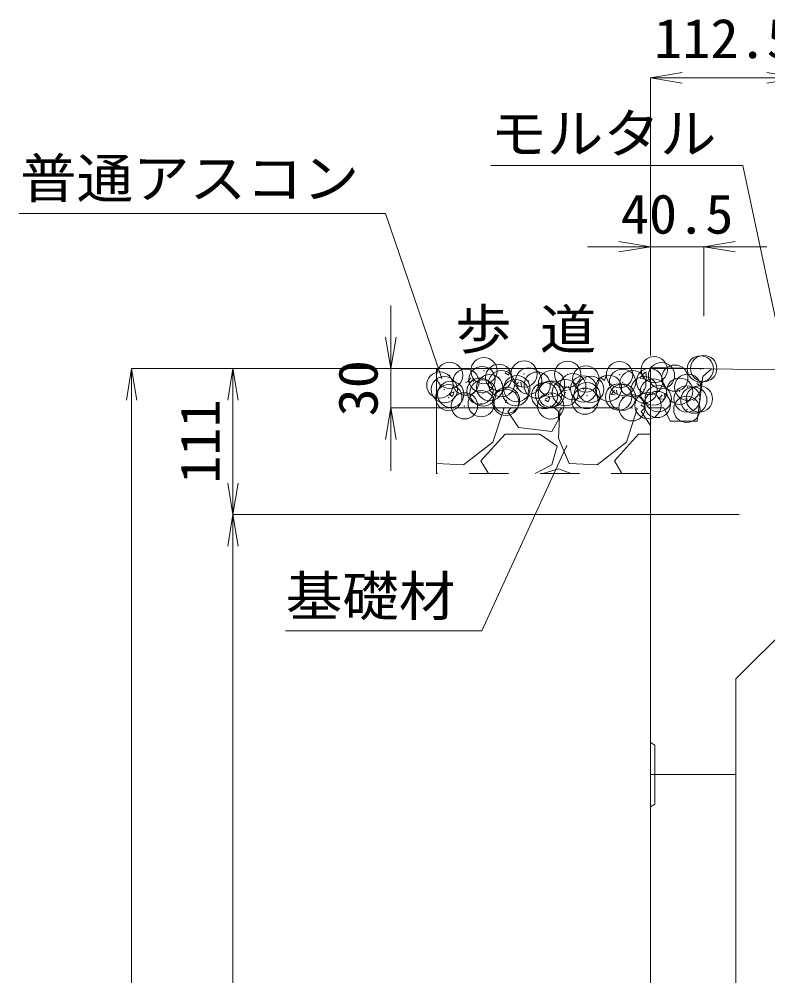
# Model space of a CAD drawing. Units: millimetres at full size. Extents: x 164402 to 209100, y 872507 to 885397.
# Drawn here: x 185199 to 185769, y 882536 to 883265 of the extents above; entities that cross this region are included whole.
import ezdxf
from ezdxf.enums import TextEntityAlignment as Align

# ---------------------------------------------------------------- set-up
doc = ezdxf.new("R2010")
doc.units = ezdxf.units.MM
doc.header["$LTSCALE"] = 40
doc.header["$PDMODE"] = 32
doc.header["$PDSIZE"] = 20
doc.linetypes.add('USER1', pattern=[1.35, 0.75, -0.6])
for name, color, linetype, lineweight in [('0_2', 7, 'Continuous', 13), ('ハッチング', 7, 'Continuous', 5), ('作業エリア', 11, 'Continuous', 13), ('寸法線', 7, 'Continuous', 13), ('本体', 2, 'Continuous', 13), ('補助線', 8, 'Continuous', 13)]:
    doc.layers.add(name, color=color, linetype=linetype, lineweight=lineweight)
doc.styles.add('ＭＳ 明朝', font='')
doc.styles.get('ＭＳ 明朝').set_extended_font_data('MS Mincho')

# ---------------------------------------------------------------- blocks, each defined once
blk = doc.blocks.new('open_arrow')
at = {"color": 0, "linetype": 'Continuous', "lineweight": -2}
blk.add_lwpolyline([(7.5, 1.25), (0, 0), (7.5, -1.25)], dxfattribs=at)

msp = doc.modelspace()

# ---------------------------------------------------------------- linework, layer by layer
at = {"layer": '0_2'}
for p, q in [((185719.86, 882998.48), (185516.48, 882998.48)), ((185725.86, 882998.36), (185719.86, 882998.48))]:
    msp.add_line(p, q, dxfattribs=at)
at = {"layer": '0_2', "linetype": 'USER1', "lineweight": 5}
for p, q in [((185516.48, 882968.48), (185679.36, 882968.48)), ((185679.36, 882918.48), (185516.48, 882918.48))]:
    msp.add_line(p, q, dxfattribs=at)
at = {"layer": 'ハッチング'}
for p, q in [((185568.68, 882995.24), (185571.21, 882993.54)), ((185568.98, 882995.89), (185572.54, 882997.25)), ((185571.29, 882993.51), (185572.32, 882996.58)), ((185671.4, 882991.7), (185675.36, 882995.82)), ((185676.34, 882991.05), (185675.78, 882995.87)), ((185540.13, 882988.32), (185542.58, 882991.24)), ((185540.13, 882988.31), (185543.16, 882988.04)), ((185544.74, 882988.33), (185544.16, 882991.52)), ((185576.57, 882985.13), (185579.01, 882988.05)), ((185581.18, 882985.14), (185580.59, 882988.33)), ((185641.69, 882991.17), (185644.22, 882989.47)), ((185641.98, 882991.82), (185645.54, 882993.19)), ((185644.29, 882989.44), (185645.32, 882992.51)), ((185671.72, 882991.03), (185676.23, 882990.33)), ((185714.7, 882987.1), (185717.22, 882985.4)), ((185714.99, 882987.75), (185718.55, 882989.12)), ((185717.3, 882985.37), (185718.33, 882988.44)), ((185526, 882978.86), (185528.53, 882977.15)), ((185526.3, 882979.5), (185529.85, 882980.87)), ((185528.6, 882977.13), (185529.63, 882980.2)), ((185576.56, 882985.12), (185579.6, 882984.85)), ((185613, 882981.94), (185615.45, 882984.86)), ((185613, 882981.93), (185616.04, 882981.66)), ((185617.62, 882981.96), (185617.03, 882985.14)), ((185649.44, 882978.76), (185651.89, 882981.68)), ((185654.05, 882978.77), (185653.47, 882981.95)), ((185599.01, 882974.79), (185601.53, 882973.08)), ((185599.3, 882975.44), (185602.86, 882976.8)), ((185601.61, 882973.06), (185602.64, 882976.13)), ((185649.44, 882978.74), (185652.47, 882978.48)), ((185672.31, 882971.37), (185675.86, 882972.73)), ((185674.61, 882968.99), (185675.64, 882972.06)), ((185685.88, 882975.57), (185688.33, 882978.49)), ((185685.88, 882975.55), (185688.91, 882975.29)), ((185690.49, 882975.58), (185689.9, 882978.76)), ((185559.51, 882942.39), (185567.64, 882967.79)), ((185567.64, 882967.79), (185567.21, 882968.48)), ((185573.4, 882968.48), (185570.68, 882965.75)), ((185570.68, 882965.75), (185578.81, 882953.56)), ((185609.29, 882965.75), (185606.18, 882968.48)), ((185610.31, 882966.77), (185609.29, 882945.43)), ((185609.29, 882959.66), (185609.29, 882965.75)), ((185612.17, 882968.48), (185610.31, 882966.77)), ((185661.11, 882942.39), (185669.24, 882967.79)), ((185669.24, 882967.79), (185668.81, 882968.48)), ((185672.01, 882970.72), (185674.54, 882969.01)), ((185675, 882968.48), (185672.28, 882965.75)), ((185672.28, 882965.75), (185679.36, 882955.14)), ((185604.21, 882950.51), (185609.29, 882959.66)), ((185578.81, 882953.56), (185604.21, 882950.51)), ((185550.36, 882928.16), (185568.65, 882948.48)), ((185568.65, 882948.48), (185595.07, 882948.48)), ((185595.07, 882948.48), (185608.28, 882939.34)), ((185609.29, 882945.43), (185617.42, 882926.13)), ((185651.96, 882928.16), (185670.25, 882948.48)), ((185670.25, 882948.48), (185679.36, 882948.48)), ((185537.16, 882925.11), (185559.51, 882942.39)), ((185608.28, 882939.34), (185604.21, 882925.11)), ((185638.76, 882925.11), (185661.11, 882942.39)), ((185556.01, 882918.48), (185550.36, 882928.16)), ((185657.61, 882918.48), (185651.96, 882928.16)), ((185516.48, 882926.1), (185537.16, 882925.11)), ((185604.21, 882925.11), (185591.54, 882918.48)), ((185597.8, 882918.48), (185609.29, 882922.07)), ((185609.29, 882922.07), (185618.87, 882918.48)), ((185617.42, 882926.13), (185638.76, 882925.11)), ((185516.48, 882918.77), (185517.27, 882918.48))]:
    msp.add_line(p, q, dxfattribs=at)
for p in [(185717.32, 882998.23), (185526.52, 882993.24), (185552.61, 882996.82), (185563.89, 882991.78), (185583.13, 882994.31), (185616.27, 882994.13), (185655.78, 882993.8), (185682.16, 882997.61), (185687.69, 882993.14), (185697.85, 882991.14), (185519.09, 882985.88), (185538.89, 882988.1), (185551.18, 882990.11), (185557.01, 882983.96), (185566, 882986.96), (185586.64, 882989.04), (185593.12, 882985.81), (185604.03, 882986.97), (185620.24, 882984.66), (185630.12, 882990.55), (185647.36, 882983.52), (185658.06, 882988.06), (185665.89, 882986.93), (185678.61, 882988.61), (185707.63, 882984.27), (185522.48, 882982.42), (185525.91, 882976.33), (185527.39, 882978.87), (185549.6, 882981.28), (185551.99, 882979.91), (185576.72, 882980.13), (185577.65, 882983.16), (185598.81, 882977.89), (185601.85, 882978.5), (185603.83, 882978.99), (185614.57, 882980.17), (185628.44, 882982.97), (185630.95, 882977.84), (185633.81, 882982.71), (185655.16, 882976.89), (185658.07, 882976.69), (185674.48, 882982.37), (185681.54, 882980.7), (185701.6, 882981.23), (185537.81, 882970.07), (185550.53, 882971.74), (185569.19, 882972.8), (185569.77, 882974.28), (185603.42, 882970.06), (185629.5, 882973.63), (185677.46, 882970.28), (185684.49, 882971.1), (185685.19, 882975.55), (185707.09, 882975.36), (185712.31, 882974.4), (185716.57, 882975.33), (185665.25, 882968.57), (185707.01, 882967.36)]:
    msp.add_point(p, dxfattribs=at)
at = {"layer": '作業エリア'}
msp.add_point((185719.86, 882998.48), dxfattribs=at)
at = {"layer": '寸法線'}
for p, q in [((185679.36, 883219.86), (185791.86, 883219.86)), ((185679.36, 883008.48), (185679.36, 883219.86)), ((185631.36, 883091.23), (185767.86, 883091.23)), ((185679.36, 883008.48), (185679.36, 883091.23)), ((185719.86, 883038.48), (185719.86, 883091.23)), ((185481.74, 882920.48), (185481.74, 883046.48)), ((185284.61, 882998.48), (185284.61, 881847.29)), ((185679.86, 882998.48), (185284.61, 882998.48)), ((185361.67, 882998.48), (185361.67, 882887.29)), ((185679.86, 882998.48), (185361.67, 882998.48)), ((185679.86, 882998.48), (185481.74, 882998.48)), ((185639.36, 882968.48), (185481.74, 882968.48)), ((185361.67, 882887.29), (185361.67, 881847.29)), ((185746.86, 882887.29), (185361.67, 882887.29)), ((185639.36, 882887.29), (185361.67, 882887.29))]:
    msp.add_line(p, q, dxfattribs=at)
for points in [[(185782.86, 882997.34), (185749.48, 883153.14), (185557.88, 883153.14)], [(185520.5, 882991.02), (185477.71, 883116.48), (185199.03, 883116.48)], [(185615.81, 882939.77), (185550.93, 882798.68), (185401.67, 882798.68)]]:
    msp.add_lwpolyline(points, dxfattribs=at)
at = {"layer": '本体'}
for p, q in [((185719.11, 882992.52), (185725.86, 882998.36)), ((185725.86, 882998.36), (185773.87, 882997.4)), ((185714.86, 882958.48), (185719.11, 882992.52)), ((185679.36, 882968.48), (185689.36, 882968.48)), ((185689.36, 882968.48), (185694.36, 882958.48)), ((185714.86, 882958.48), (185694.36, 882958.48)), ((185744.36, 882762.29), (185804.36, 882822.29)), ((185744.36, 882762.29), (185744.36, 881992.81))]:
    msp.add_line(p, q, dxfattribs=at)
at = {"layer": '本体', "lineweight": 20}
msp.add_line((185679.36, 882968.48), (185679.36, 881857.29), dxfattribs=at)
at = {"layer": '本体', "lineweight": 9}
for p, q in [((185679.36, 882713.79), (185682.56, 882711.79)), ((185682.56, 882711.79), (185682.56, 882666.79)), ((185682.56, 882666.79), (185679.36, 882664.79))]:
    msp.add_line(p, q, dxfattribs=at)
at = {"layer": '補助線'}
for p, q in [((185516.48, 882918.48), (185516.48, 882998.48)), ((185744.36, 882689.29), (185679.36, 882689.29))]:
    msp.add_line(p, q, dxfattribs=at)
at = {"layer": '補助線', "lineweight": 20}
for q in [(185679.36, 882968.48), (185725.86, 882998.36)]:
    msp.add_line((185679.36, 882999.29), q, dxfattribs=at)

# ---------------------------------------------------------------- block references
at = {"layer": '寸法線', "xscale": 3.2, "yscale": 3.2}
for p in [(185679.36, 883219.86), (185719.86, 883091.23)]:
    msp.add_blockref('open_arrow', p, dxfattribs=at)
at = {"layer": '寸法線'}
for p, xscale, yscale, rotation in [((185791.86, 883219.86), 3.2, 3.2, 180), ((185679.36, 883091.23), 3.2, 3.2, 180), ((185481.74, 882998.48), 3.2, 3.2, 90), ((185284.61, 882998.48), 3.2, 3.2, 270), ((185361.67, 882998.48), 3.2, 3.2, 270), ((185520.5, 882991.02), 0.16, 0.16, 108.8), ((185481.74, 882968.48), 3.2, 3.2, 270), ((185615.81, 882939.77), 0.16, 0.16, 245.3), ((185361.67, 882887.29), 3.2, 3.2, 90), ((185361.67, 882887.29), 3.2, 3.2, 270)]:
    msp.add_blockref('open_arrow', p, dxfattribs=dict(at, xscale=xscale, yscale=yscale, rotation=rotation))

# ---------------------------------------------------------------- texts
at = {"layer": '0_2', "style": 'ＭＳ 明朝', "width": 1.05}
msp.add_text('歩 道', height=30.02, dxfattribs=at).set_placement((185530.64, 883004.39), align=Align.BOTTOM_LEFT)
at = {"layer": '寸法線', "style": 'ＭＳ 明朝', "width": 1.05}
for s, p in [('112.5', (185735.61, 883249.86)), ('40.5', (185699.61, 883116.23))]:
    msp.add_text(s, height=30.02, dxfattribs=at).set_placement(p, align=Align.MIDDLE_CENTER)
for s, p in [('モルタル', (185729.48, 883192.4)), ('普通アスコン', (185457.71, 883158.31)), ('基礎材', (185530.93, 882840.17))]:
    msp.add_text(s, height=30.02, dxfattribs=at).set_placement(p, align=Align.TOP_RIGHT)
for s, p in [('30', (185456.74, 882983.48)), ('111', (185336.67, 882942.88))]:
    msp.add_text(s, height=30.02, rotation=90, dxfattribs=at).set_placement(p, align=Align.MIDDLE_CENTER)

doc.saveas('drawing.dxf')
